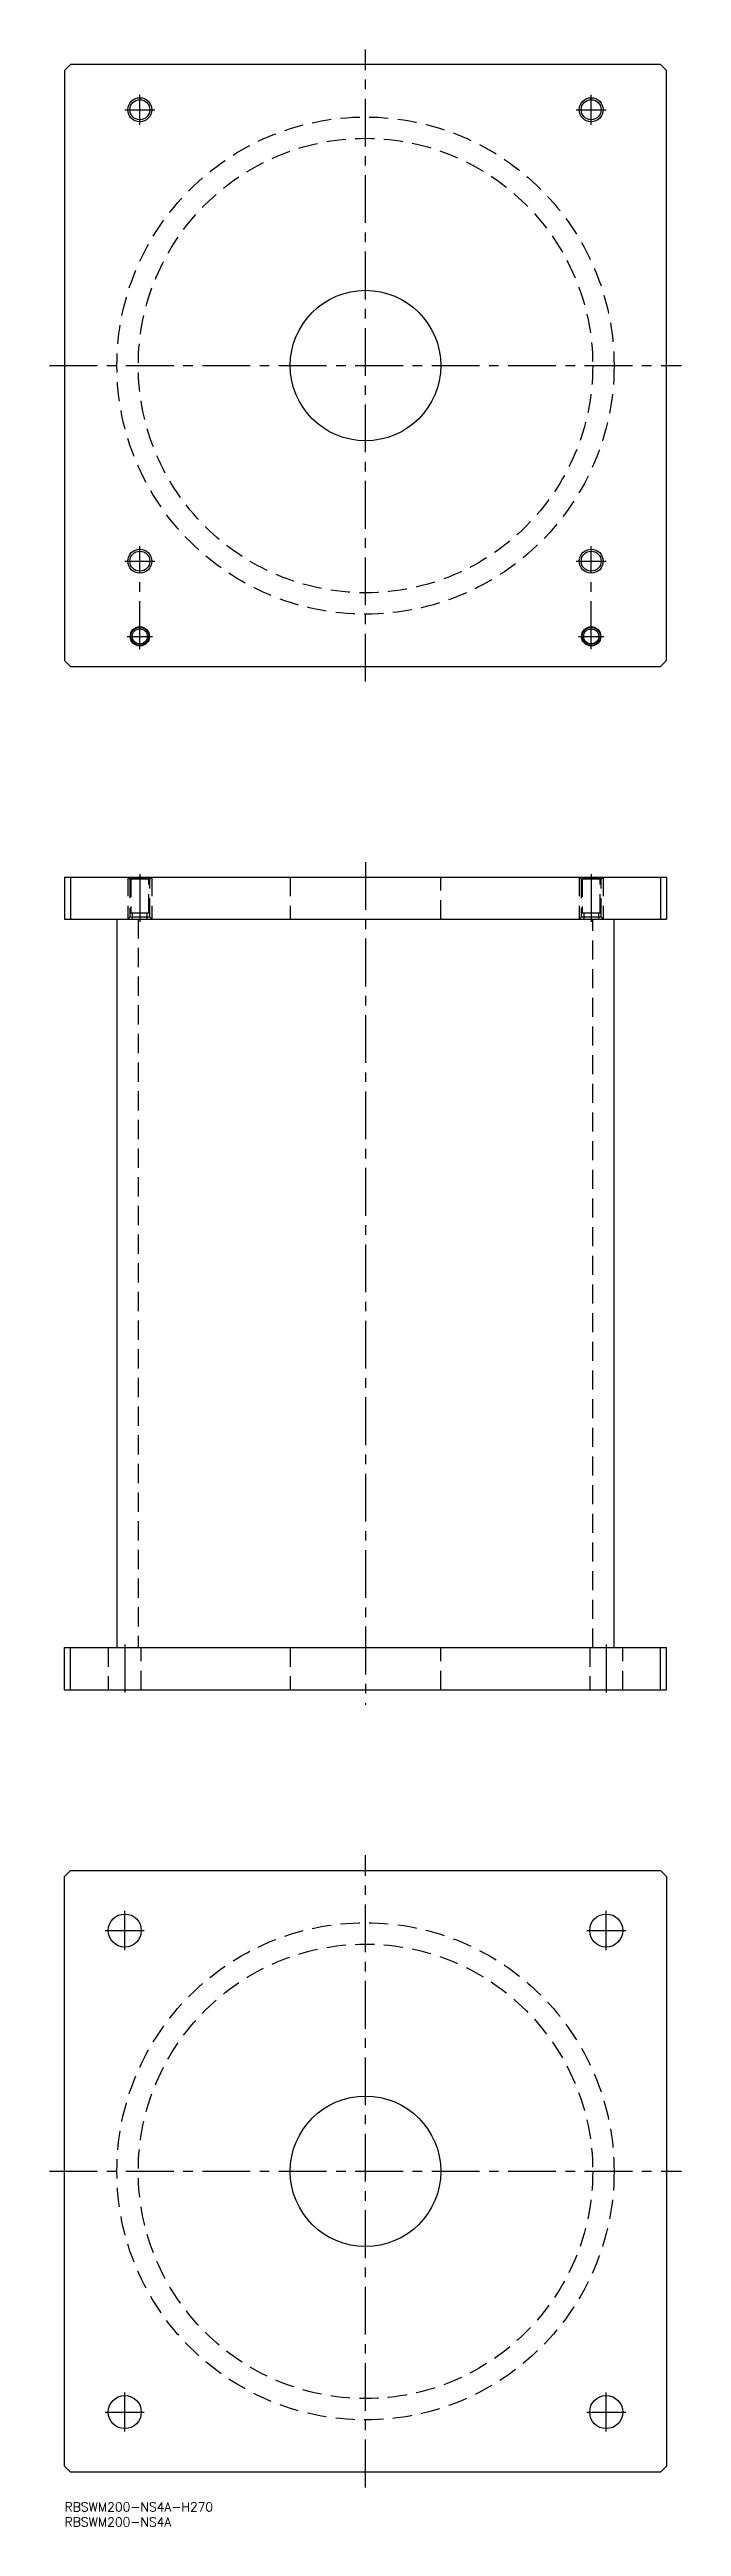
# Model space of a CAD drawing. Extents: x -5 to 205, y -8 to 815.
import ezdxf

# ---------------------------------------------------------------- set-up
doc = ezdxf.new("R2010")
doc.units = 0
doc.header["$LTSCALE"] = 0.5
doc.linetypes.add('CENTER', pattern=[50.8, 31.75, -6.35, 6.35, -6.35])
doc.linetypes.add('DASHED', pattern=[19.05, 12.7, -6.35])
for name, color, linetype in [('MSM_CENTER', 1, 'CENTER'), ('MSM_CONTINUOUS', 7, 'CONTINUOUS'), ('MSM_DASHED', 4, 'DASHED'), ('MSM_NARROW', 5, 'CONTINUOUS'), ('MSM_PART_NUMBER', 7, 'CONTINUOUS')]:
    doc.layers.add(name, color=color, linetype=linetype)
doc.styles.get("Standard").update_dxf_attribs({"font": 'txt.shx', "height": 3, "bigfont": 'bigfont.shx'})

msp = doc.modelspace()

# ---------------------------------------------------------------- linework, layer by layer
at = {"layer": 'MSM_CENTER'}
for p, q in [((100, 605), (100, 815)), ((25, 790), (25, 800)), ((175, 790), (175, 800)), ((20, 795), (30, 795)), ((170, 795), (180, 795)), ((-5, 710), (205, 710)), ((20, 645), (30, 645)), ((25, 615.8), (25, 650)), ((170, 645), (180, 645)), ((175, 615.8), (175, 650)), ((20.8, 620), (29.2, 620)), ((170.8, 620), (179.2, 620)), ((100, 545), (100, 265)), ((25, 541), (25, 525)), ((175, 541), (175, 525)), ((20, 285), (20, 269)), ((180, 285), (180, 269)), ((100, 5), (100, 215)), ((13.5, 190), (26.5, 190)), ((20, 183.5), (20, 196.5)), ((173.5, 190), (186.5, 190)), ((180, 183.5), (180, 196.5)), ((-5, 110), (205, 110)), ((20, 23.5), (20, 36.5)), ((180, 23.5), (180, 36.5)), ((13.5, 30), (26.5, 30)), ((173.5, 30), (186.5, 30))]:
    msp.add_line(p, q, dxfattribs=at)
at = {"layer": 'MSM_CONTINUOUS'}
for p, q in [((2, 810), (0, 808)), ((0, 808), (0, 612)), ((198, 810), (2, 810)), ((200, 808), (198, 810)), ((200, 612), (200, 808)), ((0, 612), (2, 610)), ((2, 610), (198, 610)), ((198, 610), (200, 612)), ((0, 540), (0, 526)), ((0, 540), (200, 540)), ((2, 540), (2, 526)), ((198, 540), (198, 526)), ((200, 540), (200, 526)), ((0, 526), (200, 526)), ((17.4, 526), (17.4, 284)), ((182.6, 284), (182.6, 526)), ((0, 270), (0, 284)), ((0, 284), (200, 284)), ((2, 270), (2, 284)), ((198, 270), (198, 284)), ((200, 270), (200, 284)), ((0, 270), (200, 270)), ((0, 208), (2, 210)), ((0, 12), (0, 208)), ((2, 210), (198, 210)), ((198, 210), (200, 208)), ((200, 208), (200, 12)), ((2, 10), (0, 12)), ((198, 10), (2, 10)), ((200, 12), (198, 10))]:
    msp.add_line(p, q, dxfattribs=at)
for centre, radius in [((25, 795), 3.3235), ((175, 795), 3.3235), ((100, 710), 25), ((25, 645), 3.3235), ((175, 645), 3.3235), ((25, 620), 3.2), ((25, 620), 3), ((25, 620), 2.5), ((175, 620), 3.2), ((175, 620), 3), ((175, 620), 2.5), ((20, 190), 5.5), ((180, 190), 5.5), ((100, 110), 25), ((20, 30), 5.5), ((180, 30), 5.5)]:
    msp.add_circle(centre, radius, dxfattribs=at)
at = {"layer": 'MSM_DASHED'}
for p, q in [((21, 540), (21.6765, 539.3235)), ((21, 540), (21, 526)), ((21.6765, 539.3235), (21.6765, 526.6765)), ((28.3235, 539.3235), (21.6765, 539.3235)), ((21.8, 540), (22, 539.8)), ((22, 539.8), (22, 528)), ((28, 539.8), (22, 539.8)), ((28, 539.8), (28.2, 540)), ((28, 528), (28, 539.8)), ((28.3235, 539.3235), (29, 540)), ((28.3235, 526.6765), (28.3235, 539.3235)), ((29, 540), (29, 526)), ((75, 540), (75, 526)), ((125, 526), (125, 540)), ((171, 540), (171.6765, 539.3235)), ((171, 540), (171, 526)), ((171.6765, 539.3235), (171.6765, 526.6765)), ((178.3235, 539.3235), (171.6765, 539.3235)), ((171.8, 540), (172, 539.8)), ((172, 539.8), (172, 528)), ((178, 539.8), (172, 539.8)), ((178, 539.8), (178.2, 540)), ((178, 528), (178, 539.8)), ((178.3235, 539.3235), (179, 540)), ((178.3235, 526.6765), (178.3235, 539.3235)), ((179, 540), (179, 526)), ((28, 528), (22, 528)), ((22.5, 528), (22.5, 526)), ((27.5, 526), (27.5, 528)), ((178, 528), (172, 528)), ((172.5, 528), (172.5, 526)), ((177.5, 526), (177.5, 528)), ((21.6765, 526.6765), (21, 526)), ((28.3235, 526.6765), (21.6765, 526.6765)), ((24.5, 526), (24.5, 284)), ((29, 526), (28.3235, 526.6765)), ((171.6765, 526.6765), (171, 526)), ((178.3235, 526.6765), (171.6765, 526.6765)), ((175.5, 284), (175.5, 526)), ((179, 526), (178.3235, 526.6765)), ((14.5, 284), (14.5, 270)), ((25.5, 270), (25.5, 284)), ((75, 284), (75, 270)), ((125, 270), (125, 284)), ((174.5, 284), (174.5, 270)), ((185.5, 270), (185.5, 284))]:
    msp.add_line(p, q, dxfattribs=at)
for centre, radius in [((100, 710), 82.6), ((100, 710), 75.5), ((100, 110), 82.6), ((100, 110), 75.5)]:
    msp.add_circle(centre, radius, dxfattribs=at)
at = {"layer": 'MSM_NARROW'}
for centre in [(25, 795), (175, 795), (25, 645), (175, 645)]:
    msp.add_circle(centre, 4, dxfattribs=at)

# ---------------------------------------------------------------- texts
at = {"layer": 'MSM_PART_NUMBER'}
for s, p in [('RBSWM200-NS4A-H270', (0, -3)), ('RBSWM200-NS4A', (0, -8))]:
    msp.add_text(s, height=3, dxfattribs=at).set_placement(p)

doc.saveas('drawing.dxf')
